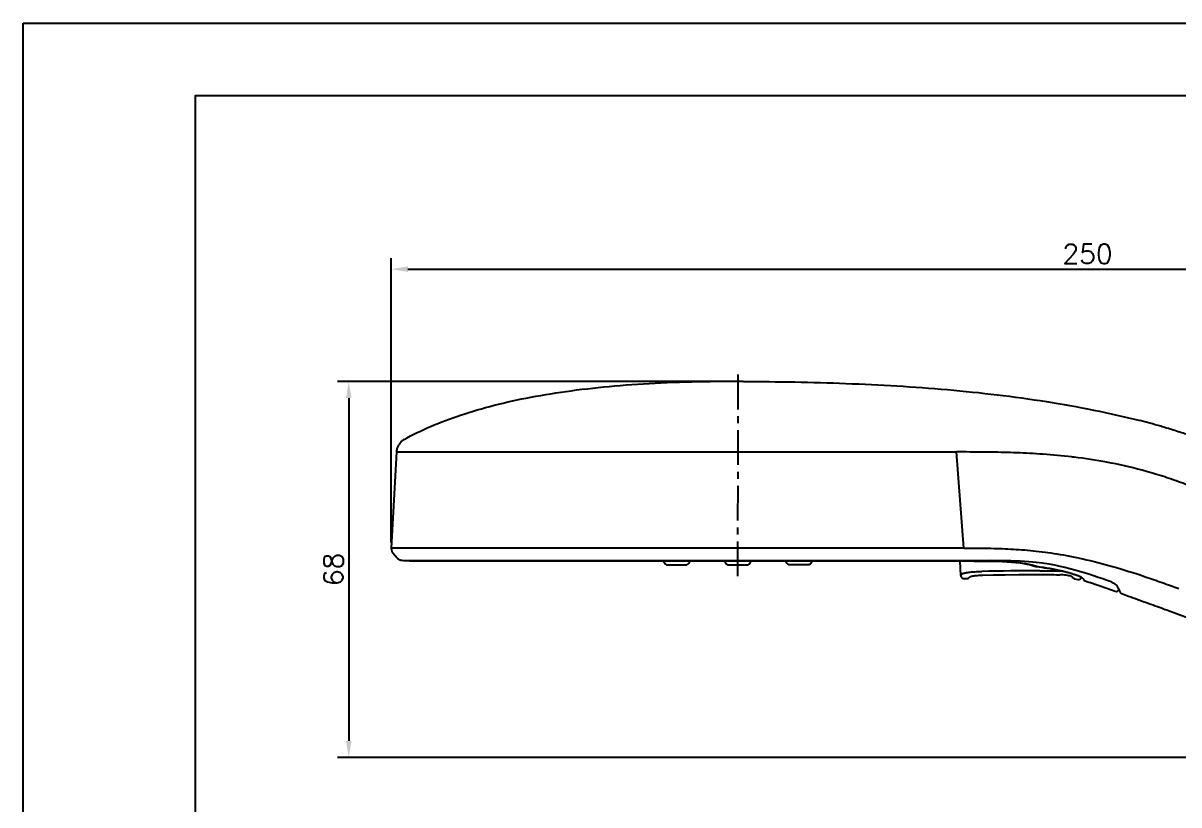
# Model space of a CAD drawing. Extents: x 2081 to 2501, y -23 to 274.
# Drawn here: x 2080.6 to 2288.6, y 133 to 273.6 of the extents above; entities that cross this region are included whole.
import ezdxf

# ---------------------------------------------------------------- set-up
doc = ezdxf.new("R2010")
doc.units = 0
doc.header["$LTSCALE"] = 10
doc.header["$MEASUREMENT"] = 0
doc.linetypes.add('CENTER', pattern=[2, 1.25, -0.25, 0.25, -0.25])
doc.layers.get('0').update_dxf_attribs({"color": 2, "linetype": 'CONTINUOUS'})
doc.layers.get('Defpoints').update_dxf_attribs({"linetype": 'CONTINUOUS'})
for name, color, linetype in [('CENTER', 1, 'CENTER'), ('D', 2, 'CONTINUOUS'), ('LAYER_01', 7, 'CONTINUOUS'), ('TXT', 4, 'CONTINUOUS')]:
    doc.layers.add(name, color=color, linetype=linetype)
doc.styles.add('GHS', font='ROMANS.shx', dxfattribs={"bigfont": 'GHS.shx'})
doc.dimstyles.new('STANDARD$0', dxfattribs={"dimscale": 0, "dimtxt": 3.5, "dimasz": 3, "dimexe": 2, "dimexo": 1, "dimgap": 1, "dimtad": 3, "dimtoh": 1, "dimdec": 4, "dimdsep": 46, "dimtxsty": 'GHS', "dimcen": 2.5, "dimclrd": 256, "dimclre": 256, "dimclrt": 256, "dimadec": 0, "dimazin": 0, "dimtfac": 0.6, "dimtdec": 4, "dimtix": 1, "dimtmove": 2, "dimatfit": 3, "dimfxl": 0, "dimtolj": 1, "dimarcsym": 0})

# ---------------------------------------------------------------- blocks, each defined once
blk = doc.blocks.new('BORDER')
for p, q in [((1, 1), (0, 1)), ((1, 0), (1, 1))]:
    blk.add_line(p, q)
blk = doc.blocks.new('*D3')
at = {"layer": 'D'}
for p, q in [((2146.83, 180.17), (2146.83, 231.36)), ((2397.39, 142.49), (2397.39, 231.36)), ((2149.83, 229.36), (2394.39, 229.36))]:
    blk.add_line(p, q, dxfattribs=at)
for points in [[(2149.83, 229.86), (2149.83, 228.86), (2146.83, 229.36)], [(2394.39, 229.86), (2394.39, 228.86), (2397.39, 229.36)]]:
    blk.add_solid(points, dxfattribs=at)
at = {"layer": 'Defpoints', "color": 0}
for p in [(2397.39, 229.36), (2146.83, 179.17), (2397.39, 141.49)]:
    blk.add_point(p, dxfattribs=at)
at = {"layer": 'D', "insert": (2272.11, 232.11), "char_height": 3.5, "attachment_point": 5, "style": 'GHS'}
blk.add_mtext('\\A1;250', dxfattribs=at)
blk = doc.blocks.new('*D5')
at = {"layer": 'D'}
for p, q in [((2208.15, 209.17), (2137.18, 209.17)), ((2139.18, 206.17), (2139.18, 144.49)), ((2396.39, 141.49), (2137.18, 141.49))]:
    blk.add_line(p, q, dxfattribs=at)
for points in [[(2138.68, 206.17), (2139.68, 206.17), (2139.18, 209.17)], [(2138.68, 144.49), (2139.68, 144.49), (2139.18, 141.49)]]:
    blk.add_solid(points, dxfattribs=at)
at = {"layer": 'Defpoints', "color": 0}
for p in [(2209.15, 209.17), (2139.18, 141.49), (2397.39, 141.49)]:
    blk.add_point(p, dxfattribs=at)
at = {"layer": 'D', "insert": (2136.43, 175.33), "char_height": 3.5, "attachment_point": 5, "rotation": 90, "style": 'GHS'}
blk.add_mtext('\\A1;68', dxfattribs=at)

msp = doc.modelspace()

# ---------------------------------------------------------------- linework, layer by layer
at = {"color": 7, "linetype": 'Continuous'}
for p, q in [((2205.29468, 209.1649), (2204.22473, 209.15606)), ((2208.07597, 209.17072), (2205.29468, 209.1649)), ((2210.22514, 209.16605), (2208.07597, 209.17072)), ((2210.22514, 209.16614), (2210.22505, 209.15892)), ((2147.7587, 196.46534), (2146.83213, 179.16955)), ((2147.75782, 196.46538), (2248.52717, 196.46552)), ((2249.84263, 179.16955), (2248.52806, 196.46542)), ((2249.84171, 179.16957), (2146.83122, 179.16951)), ((2147.12904, 178.28997), (2147.89856, 177.38899)), ((2148.71784, 176.98237), (2149.02484, 176.96341)), ((2149.02484, 176.96341), (2248.36673, 176.96341)), ((2149.05558, 176.96246), (2149.02484, 176.96341)), ((2248.36673, 176.96341), (2254.66258, 176.97286)), ((2249.12822, 176.84285), (2249.28704, 174.24608)), ((2249.89015, 173.68272), (2250.53753, 173.68717)), ((2250.53759, 173.68718), (2250.53814, 173.68774)), ((2251.14604, 174.10621), (2251.32065, 174.14441)), ((2251.31173, 174.14276), (2251.46659, 174.16882)), ((2251.45621, 174.16722), (2251.64211, 174.19326)), ((2251.63073, 174.19181), (2251.84084, 174.21632)), ((2251.82873, 174.21503), (2252.05651, 174.23717)), ((2252.04401, 174.23606), (2252.29004, 174.25585)), ((2252.27745, 174.25494), (2252.54519, 174.27229)), ((2252.5325, 174.27156), (2252.82238, 174.28596)), ((2252.80948, 174.28541), (2253.11217, 174.2963)), ((2253.10332, 174.29606), (2253.26137, 174.30029)), ((2253.26151, 174.30034), (2255.15519, 174.33802)), ((2255.15519, 174.33802), (2257.3232, 174.37167)), ((2261.00017, 174.40506), (2263.4816, 174.41049)), ((2263.48167, 174.41055), (2264.75132, 174.4085)), ((2264.75132, 174.4085), (2265.13172, 174.40494)), ((2265.13172, 174.40494), (2265.71799, 174.39845)), ((2265.71799, 174.39845), (2266.06524, 174.39419)), ((2266.06524, 174.39419), (2266.52825, 174.3837)), ((2266.52825, 174.3837), (2266.79746, 174.37637)), ((2266.79746, 174.37637), (2267.02139, 174.36904)), ((2267.02139, 174.36904), (2267.10624, 174.3673)), ((2269.37904, 173.94285), (2269.47416, 173.86557)), ((2269.62544, 173.73269), (2269.69858, 173.66727)), ((2269.80552, 173.61709), (2270.38066, 173.53723)), ((2270.38066, 173.53723), (2270.40314, 173.53392)), ((2277.58626, 171.99305), (2277.79212, 171.60457)), ((2277.74544, 171.69315), (2277.87018, 171.45501)), ((2277.86516, 171.46469), (2277.96363, 171.27374)), ((2277.9614, 171.27812), (2277.99234, 171.21718)), ((2278.2684, 170.97243), (2279.46826, 170.53415)), ((2286.99006, 167.80583), (2379.74562, 133.16449))]:
    msp.add_line(p, q, dxfattribs=at)
for points in [[(2149.1364, 198.71485), (2149.01326, 198.64056), (2148.89804, 198.56035), (2148.78757, 198.47315), (2148.68192, 198.37958), (2148.58089, 198.27997), (2148.48471, 198.17493), (2148.39361, 198.06505), (2148.30742, 197.95039), (2148.22647, 197.83152), (2148.15097, 197.70889), (2148.08083, 197.5823), (2148.01641, 197.45219), (2147.9581, 197.31903), (2147.90603, 197.18259), (2147.86072, 197.04335), (2147.82269, 196.90182), (2147.79237, 196.75778), (2147.77045, 196.61157), (2147.75782, 196.46538)], [(2146.83123, 179.1696), (2146.83072, 179.15909), (2146.83032, 179.0899), (2146.83444, 179.02148), (2146.84243, 178.95414), (2146.85399, 178.88718), (2146.86881, 178.82098), (2146.88656, 178.75609), (2146.90728, 178.69196), (2146.9308, 178.629), (2146.95697, 178.56761), (2146.98608, 178.50734), (2147.01806, 178.44875), (2147.05286, 178.39232), (2147.09107, 178.33778), (2147.12908, 178.2902)], [(2147.89856, 177.38899), (2147.90746, 177.37885), (2147.9165, 177.36888), (2147.92566, 177.35905), (2147.93492, 177.34939), (2147.9443, 177.33987), (2147.95378, 177.3305), (2147.96335, 177.32128), (2147.97301, 177.31221), (2147.98276, 177.30329), (2147.99259, 177.29451), (2148.00249, 177.28587), (2148.01246, 177.27738), (2148.0225, 177.26903), (2148.0326, 177.26081), (2148.04275, 177.25274), (2148.05296, 177.2448), (2148.06322, 177.23699), (2148.07352, 177.22933), (2148.08387, 177.22179), (2148.09425, 177.21439), (2148.10467, 177.20711), (2148.11513, 177.19997), (2148.12561, 177.19295), (2148.13613, 177.18607), (2148.14666, 177.17931), (2148.15722, 177.17267), (2148.1678, 177.16616), (2148.1784, 177.15977), (2148.18901, 177.1535), (2148.19963, 177.14736), (2148.21027, 177.14134), (2148.22091, 177.13543), (2148.23156, 177.12965), (2148.24221, 177.12399), (2148.25285, 177.11845), (2148.2635, 177.11302), (2148.27414, 177.10772), (2148.28477, 177.10253), (2148.29539, 177.09746), (2148.306, 177.0925), (2148.31659, 177.08767), (2148.32717, 177.08294), (2148.33774, 177.07833), (2148.34828, 177.07384), (2148.3588, 177.06946), (2148.3693, 177.06519), (2148.37977, 177.06103), (2148.39022, 177.05699), (2148.40064, 177.05306), (2148.41102, 177.04924), (2148.42138, 177.04553), (2148.43169, 177.04193), (2148.44198, 177.03844), (2148.45222, 177.03506), (2148.46243, 177.03179), (2148.47259, 177.02863), (2148.48271, 177.02557), (2148.49278, 177.02262), (2148.5028, 177.01978), (2148.51278, 177.01705), (2148.52269, 177.01442), (2148.53255, 177.0119), (2148.54234, 177.00949), (2148.55206, 177.00718), (2148.56171, 177.00498), (2148.57128, 177.00289), (2148.58078, 177.00089), (2148.59019, 176.99901), (2148.59951, 176.99722), (2148.60874, 176.99554), (2148.61787, 176.99396), (2148.62691, 176.99247), (2148.63584, 176.99109), (2148.64463, 176.98981), (2148.6533, 176.98862), (2148.66184, 176.98753), (2148.6702, 176.98653), (2148.6784, 176.98563), (2148.68643, 176.98481), (2148.69426, 176.98409), (2148.7019, 176.98345), (2148.70933, 176.98288), (2148.71658, 176.98239)], [(2254.66258, 176.97286), (2256.51717, 176.96339), (2258.30442, 176.93097), (2260.0084, 176.86519), (2261.54447, 176.76476), (2262.86323, 176.63949), (2264.02932, 176.49439), (2265.12384, 176.32664), (2266.16195, 176.13856), (2267.12738, 175.93873), (2268.05713, 175.72459), (2268.95114, 175.49994), (2269.80458, 175.26986), (2270.65129, 175.02811), (2271.49666, 174.77504), (2272.33261, 174.51478), (2273.17602, 174.2434), (2274.03218, 173.96005), (2274.89354, 173.66807), (2275.6231, 173.41603)], [(2249.28704, 174.24608), (2249.29773, 174.16429), (2249.31911, 174.08594), (2249.35088, 174.01118), (2249.39245, 173.94141), (2249.44307, 173.87789), (2249.50181, 173.82178), (2249.56758, 173.77413), (2249.63919, 173.73579), (2249.71531, 173.70748), (2249.79456, 173.68971), (2249.87548, 173.6828), (2249.89015, 173.68273)], [(2250.53759, 173.68718), (2250.55073, 173.68828), (2250.56398, 173.69051), (2250.57534, 173.69331), (2250.58424, 173.69608), (2250.59129, 173.69864), (2250.59737, 173.70111), (2250.60268, 173.70348), (2250.60708, 173.70559), (2250.61091, 173.70755), (2250.61424, 173.70934), (2250.61704, 173.7109), (2250.61955, 173.71236), (2250.62183, 173.71373), (2250.62383, 173.71497), (2250.62567, 173.71614), (2250.62737, 173.71723), (2250.6289, 173.71825), (2250.63033, 173.71921), (2250.63167, 173.72013), (2250.6329, 173.72099), (2250.63407, 173.72181), (2250.63518, 173.7226), (2250.63622, 173.72335), (2250.63722, 173.72408), (2250.63818, 173.72479), (2250.63909, 173.72547)], [(2250.6377, 173.72444), (2250.73313, 173.8051), (2250.74664, 173.81647), (2250.76344, 173.83044), (2250.78365, 173.847), (2250.8111, 173.86911), (2250.84554, 173.89623), (2250.88722, 173.92819)], [(2250.88722, 173.92819), (2250.94085, 173.96794), (2251.00708, 174.01499), (2251.08557, 174.06792), (2251.14604, 174.10621)], [(2257.3232, 174.37167), (2259.73452, 174.39704), (2261.00017, 174.40506)], [(2269.14712, 174.11154), (2269.26577, 174.02877), (2269.37904, 173.94285)], [(2269.47416, 173.86557), (2269.5542, 173.79681), (2269.62544, 173.73269)], [(2269.69858, 173.66727), (2269.69967, 173.66637), (2269.70079, 173.66545), (2269.70196, 173.6645), (2269.70318, 173.66352), (2269.70446, 173.66251), (2269.70581, 173.66144), (2269.70725, 173.66033), (2269.70877, 173.65917), (2269.71043, 173.65793), (2269.71221, 173.65661), (2269.71413, 173.65523), (2269.71627, 173.65371), (2269.71862, 173.65209), (2269.72121, 173.65036), (2269.7242, 173.64841), (2269.72755, 173.64631), (2269.73134, 173.64403), (2269.73594, 173.6414), (2269.74135, 173.63848), (2269.74763, 173.63533), (2269.7553, 173.63181), (2269.76451, 173.62804)], [(2269.76451, 173.62804), (2269.7752, 173.62428), (2269.78756, 173.62074), (2269.80214, 173.61764), (2269.80552, 173.61709)], [(2270.40315, 173.5339), (2270.43202, 173.53036), (2270.5205, 173.52823), (2270.60834, 173.53915), (2270.69363, 173.56288), (2270.77451, 173.59891), (2270.84921, 173.64645), (2270.9161, 173.70446), (2270.97373, 173.77169), (2271.02083, 173.84667), (2271.0445, 173.90065)], [(2275.62308, 173.41603), (2275.67632, 173.39733), (2275.8537, 173.3324), (2276.02387, 173.26604), (2276.1866, 173.19834), (2276.34098, 173.12979), (2276.48552, 173.0612), (2276.62024, 172.99282), (2276.74444, 172.92525), (2276.85612, 172.86001), (2276.95574, 172.79741), (2277.04316, 172.73808), (2277.11657, 172.68408), (2277.17694, 172.63574), (2277.22521, 172.59341), (2277.26091, 172.5589), (2277.28007, 172.53859)], [(2277.28007, 172.53859), (2277.28525, 172.53279), (2277.3008, 172.51418), (2277.30933, 172.5027), (2277.3122, 172.49834)], [(2277.3122, 172.49834), (2277.45065, 172.24479), (2277.58626, 171.99305)], [(2277.99234, 171.21718), (2278.01377, 171.179), (2278.03902, 171.14208), (2278.068, 171.10699), (2278.10028, 171.07447), (2278.1357, 171.0448), (2278.17452, 171.01803), (2278.21622, 170.99477), (2278.26033, 170.97544), (2278.2684, 170.97244)]]:
    msp.add_lwpolyline(points, dxfattribs=at)
for centre, radius, start, end in [((2248.214, -495.90614), 692.3717, 89.82288983, 89.97408642), ((2257.45136, 94.79677), 101.46894, 83.062305, 83.3220834), ((2263.50896, -301.67229), 476.75591, 90.0006305, 91.2543896), ((2265.46049, 126.45155), 48.61649, 87.8552708, 87.9981885), ((2266.54569, 152.08988), 22.95587, 87.9158496, 88.1671406), ((2266.53328, 151.74819), 23.29779, 87.6715378, 87.9159168), ((2266.52374, 151.50802), 23.53815, 87.1831712, 87.6720889)]:
    msp.add_arc(centre, radius, start, end, dxfattribs=at)
for points, knots in [([(2149.13676, 198.71458), (2150.68077, 199.5747), (2154.00937, 201.18989), (2159.42952, 203.22884), (2165.47038, 204.97589), (2172.11757, 206.42693), (2179.35467, 207.57709), (2187.16127, 208.42497), (2195.51362, 208.96855), (2201.26341, 209.12464), (2204.22293, 209.15657)], [0, 0, 0, 0, 0.093714601, 0.195779052, 0.306722319, 0.426849654, 0.55631043, 0.695090032, 0.843067272, 1, 1, 1, 1]), ([(2210.22514, 209.16614), (2216.36675, 209.14061), (2228.61565, 208.92737), (2246.80771, 207.86628), (2264.51532, 205.80087), (2276.02231, 203.52348), (2281.58574, 202.10145)], [0, 0, 0, 0, 0.256354086, 0.511249151, 0.76031582, 1, 1, 1, 1]), ([(2298.05797, 196.63867), (2297.50252, 196.86286), (2296.31521, 197.34021), (2294.39217, 198.07003), (2292.23066, 198.84368), (2289.90807, 199.633), (2287.57419, 200.38807), (2285.37949, 201.06093), (2283.40281, 201.62762), (2282.16571, 201.95311), (2281.58571, 202.10137)], [0, 0, 0, 0, 0.103474103, 0.221056019, 0.355297186, 0.500050021, 0.644801803, 0.779033217, 0.89658261, 1, 1, 1, 1]), ([(2269.25097, 195.57729), (2267.54739, 195.77677), (2264.25582, 196.07944), (2259.45207, 196.32748), (2254.85907, 196.43568), (2251.854, 196.4575), (2250.35423, 196.46225)], [0, 0, 0, 0, 0.271863305, 0.523691357, 0.762284294, 1, 1, 1, 1]), ([(2294.96945, 188.59283), (2293.88854, 189.03021), (2291.72893, 189.90339), (2288.47148, 191.13695), (2285.20367, 192.24238), (2280.93702, 193.49264), (2275.78296, 194.66024), (2271.68029, 195.28273), (2269.70778, 195.52276)], [0, 0, 0, 0, 0.133089191, 0.265872468, 0.397505628, 0.526725567, 0.773202184, 1, 1, 1, 1]), ([(2249.84173, 179.16961), (2251.2972, 179.16839), (2254.11278, 179.16041), (2258.27958, 179.0304), (2262.41378, 178.7184), (2266.75564, 178.15218), (2271.52599, 177.23293), (2276.83434, 175.86267), (2281.55819, 174.35789), (2285.52429, 172.97699), (2287.54125, 172.25032), (2288.55268, 171.88591)], [0, 0, 0, 0, 0.110075001, 0.212928396, 0.315213175, 0.423499725, 0.543893298, 0.682389696, 0.837864788, 0.918693947, 1, 1, 1, 1]), ([(2249.67083, 174.59698), (2249.68585, 174.60808), (2249.72719, 174.62836), (2249.84461, 174.669), (2250.05638, 174.71686), (2250.38155, 174.77154), (2250.79533, 174.82419), (2251.28606, 174.87285), (2252.0531, 174.9309), (2252.65597, 174.9578), (2253.07207, 174.96937)], [0, 0, 0, 0, 0.016312847, 0.039807327, 0.108623274, 0.205474471, 0.327982451, 0.472910979, 0.636315757, 1, 1, 1, 1]), ([(2263.50371, 175.08362), (2264.11373, 175.08361), (2265.33219, 175.08087), (2266.55063, 175.05963), (2267.15872, 175.03837)], [0, 0, 0, 0, 0.500637051, 1, 1, 1, 1]), ([(2249.28704, 174.24608), (2249.287, 174.2468), (2249.29028, 174.24834), (2249.29353, 174.25326), (2249.30172, 174.26032), (2249.31192, 174.27053), (2249.32556, 174.28335), (2249.3495, 174.3061), (2249.38701, 174.34137), (2249.4406, 174.39185), (2249.53635, 174.47849), (2249.61466, 174.54767), (2249.67083, 174.59698)], [0, 0, 0, 0, 0.004120341, 0.016330549, 0.03649552, 0.064530839, 0.100409692, 0.14413885, 0.25516281, 0.397310159, 0.56881825, 1, 1, 1, 1]), ([(2269.14712, 174.11154), (2269.0009, 174.15297), (2268.72255, 174.21416), (2268.25486, 174.28666), (2267.70381, 174.33912), (2267.31091, 174.35895), (2267.10624, 174.3673)], [0, 0, 0, 0, 0.183923131, 0.419784189, 0.697839481, 1, 1, 1, 1]), ([(2279.46846, 170.53469), (2280.02487, 170.33093), (2281.63626, 169.74386), (2283.74216, 168.99506), (2285.6928, 168.2887), (2286.58527, 167.95695), (2286.99004, 167.80578)], [0, 0, 0, 0, 0.222167529, 0.643011257, 0.837999499, 1, 1, 1, 1])]:
    msp.add_open_spline(points, degree=3, knots=knots, dxfattribs=at)
at = {"layer": 'CENTER', "ltscale": 0.5}
msp.add_line((2209.19101, 174.13035), (2209.26283, 211.16814), dxfattribs=at)
at = {"layer": 'LAYER_01', "color": 7, "linetype": 'Continuous'}
for p, q in [((2150.17699, 176.90011), (2151.09575, 176.84509)), ((2196.34101, 176.13035), (2200.04101, 176.13035)), ((2207.34101, 176.13035), (2211.04101, 176.13035)), ((2222.04101, 176.13035), (2218.34101, 176.13035)), ((2262.80182, 175.87246), (2262.80729, 175.87068)), ((2262.99871, 175.82832), (2262.99761, 175.82787)), ((2271.07403, 173.88015), (2271.07619, 173.87855)), ((2271.07619, 173.87855), (2271.09216, 173.86585)), ((2271.09216, 173.86585), (2271.16305, 173.78525)), ((2271.30774, 173.61509), (2271.36181, 173.54939)), ((2271.36241, 173.54866), (2271.40494, 173.49603))]:
    msp.add_line(p, q, dxfattribs=at)
for points in [[(2151.09575, 176.84509), (2251.72427, 176.84279), (2252.83884, 176.83989), (2253.90099, 176.83272), (2254.91186, 176.81925), (2255.87279, 176.79738), (2256.78523, 176.76504), (2257.65042, 176.7203), (2258.46931, 176.66146), (2259.24246, 176.58731), (2259.96959, 176.49723), (2260.64975, 176.39147), (2261.28141, 176.27125), (2261.86213, 176.13897), (2262.3887, 175.99834), (2262.8073, 175.87067)], [(2262.80178, 175.87249), (2262.8765, 175.85088), (2262.97023, 175.83181), (2262.99761, 175.82787)], [(2262.99761, 175.82787), (2263.34151, 175.78187), (2263.84741, 175.71036), (2264.35513, 175.63396), (2264.8646, 175.55263), (2265.37573, 175.46634), (2265.88843, 175.37506), (2266.40262, 175.2788), (2266.91823, 175.17756), (2267.29108, 175.10145)], [(2267.68048, 175.01773), (2267.7711, 174.99755), (2267.92458, 174.96242), (2268.07487, 174.92706), (2268.22185, 174.89153), (2268.36539, 174.85589), (2268.50551, 174.82017), (2268.6421, 174.78441), (2268.7751, 174.74868), (2268.90453, 174.713), (2269.03032, 174.67743), (2269.15243, 174.64201), (2269.27088, 174.60677), (2269.38563, 174.57176), (2269.49665, 174.53703), (2269.60399, 174.5026), (2269.70763, 174.46852), (2269.80755, 174.43484), (2269.90381, 174.40158), (2269.99639, 174.36877), (2270.08529, 174.33647), (2270.17054, 174.3047), (2270.25216, 174.2735), (2270.33012, 174.24292), (2270.40447, 174.21298), (2270.47523, 174.18372), (2270.54236, 174.15519), (2270.60584, 174.12745), (2270.66569, 174.10053), (2270.72189, 174.07448), (2270.77427, 174.04944), (2270.82291, 174.02542), (2270.8678, 174.00249), (2270.90872, 173.98081), (2270.94581, 173.9604), (2270.97906, 173.94134), (2271.00812, 173.92392), (2271.03325, 173.90812), (2271.0544, 173.89408), (2271.07088, 173.88247), (2271.07403, 173.88015)], [(2271.16305, 173.78525), (2271.24171, 173.69372), (2271.30774, 173.61509)], [(2271.40453, 173.49654), (2271.43644, 173.45641), (2271.45816, 173.42872), (2271.47033, 173.41301), (2271.47357, 173.40878)]]:
    msp.add_lwpolyline(points, dxfattribs=at)
for centre, radius, start, end in [((2150.20713, 177.39921), 0.5, 240.9913023, 266.5447601), ((2197.24101, 177.33035), 1.5, 198.9163157, 233.1301024), ((2199.14101, 177.33035), 1.5, 306.8698976, 341.0788991), ((2208.24101, 177.33035), 1.5, 198.9158687, 233.1301024), ((2210.14101, 177.33035), 1.5, 306.8698976, 341.0841313), ((2219.24101, 177.33035), 1.5, 198.9211009, 233.1301024), ((2221.14101, 177.33035), 1.5, 306.8698976, 341.0836843), ((2258.74734, 163.02032), 13.4952, 72.5692952, 73.0838351), ((2258.86885, 163.40439), 13.09236, 71.6125781, 72.5731388), ((2263.12675, 176.85944), 1.03905, 252.1116914, 259.2111869), ((2263.12521, 176.8511), 1.03057, 259.2083931, 262.9491088), ((2255.71165, 119.81481), 56.48553, 77.7667444, 82.5877484), ((2271.79169, 173.65127), 0.4, 217.3161218, 252.2509397), ((2277.27855, 171.87008), 0.5, 250.1688589, 339.2465153)]:
    msp.add_arc(centre, radius, start, end, dxfattribs=at)
for points, knots in [([(2262.67406, 175.9316), (2261.96695, 176.14666), (2260.34122, 176.50035), (2257.60451, 176.76171), (2254.32757, 176.84499), (2251.96923, 176.84506), (2250.69863, 176.84509)], [0, 0, 0, 0, 0.184036729, 0.412759289, 0.683621616, 1, 1, 1, 1]), ([(2271.66975, 173.27031), (2272.1121, 173.12872), (2273.93414, 172.53157), (2275.74219, 171.89263), (2277.10893, 171.39973)], [0, 0, 0, 0, 0.242235125, 1, 1, 1, 1])]:
    msp.add_open_spline(points, degree=3, knots=knots, dxfattribs=at)
at = {"layer": 'TXT', "color": 4}
msp.add_lwpolyline([(2489.58638, -13.35383), (2111.58638, -13.35383), (2111.58638, 260.64617), (2489.58638, 260.64617)], close=True, dxfattribs=at)

# ---------------------------------------------------------------- block references
at = {"xscale": -420, "yscale": 297, "zscale": 420}
msp.add_blockref('BORDER', (2500.58638, -23.35383), dxfattribs=at)

# ---------------------------------------------------------------- dimensions: what is measured, and where the dimension line sits
at = {"layer": 'D'}
dim = msp.add_linear_dim(base=(2397.3936, 229.35785), p1=(2146.83213, 179.16955), p2=(2397.3936, 141.49366), text='250', dimstyle='STANDARD$0', override={"dimscale": 1, "dimcen": -0.5, "dimadec": 4, "dimatfit": 0, "dimlwd": 65535, "dimlwe": 65535}, dxfattribs=at)
dim.commit()
dim.dimension.update_dxf_attribs({"geometry": '*D3', "text_midpoint": (2272.11287, 232.10785)})
dim = msp.add_linear_dim(base=(2139.17982, 141.49366), p1=(2209.15055, 209.16839), p2=(2397.3936, 141.49366), angle=90, text='68', dimstyle='STANDARD$0', override={"dimscale": 1, "dimcen": -0.5, "dimazin": 2, "dimatfit": 0, "dimlwd": 65535, "dimlwe": 65535}, dxfattribs=at)
dim.commit()
dim.dimension.update_dxf_attribs({"geometry": '*D5', "text_midpoint": (2136.42982, 175.33103)})

doc.saveas('drawing.dxf')
